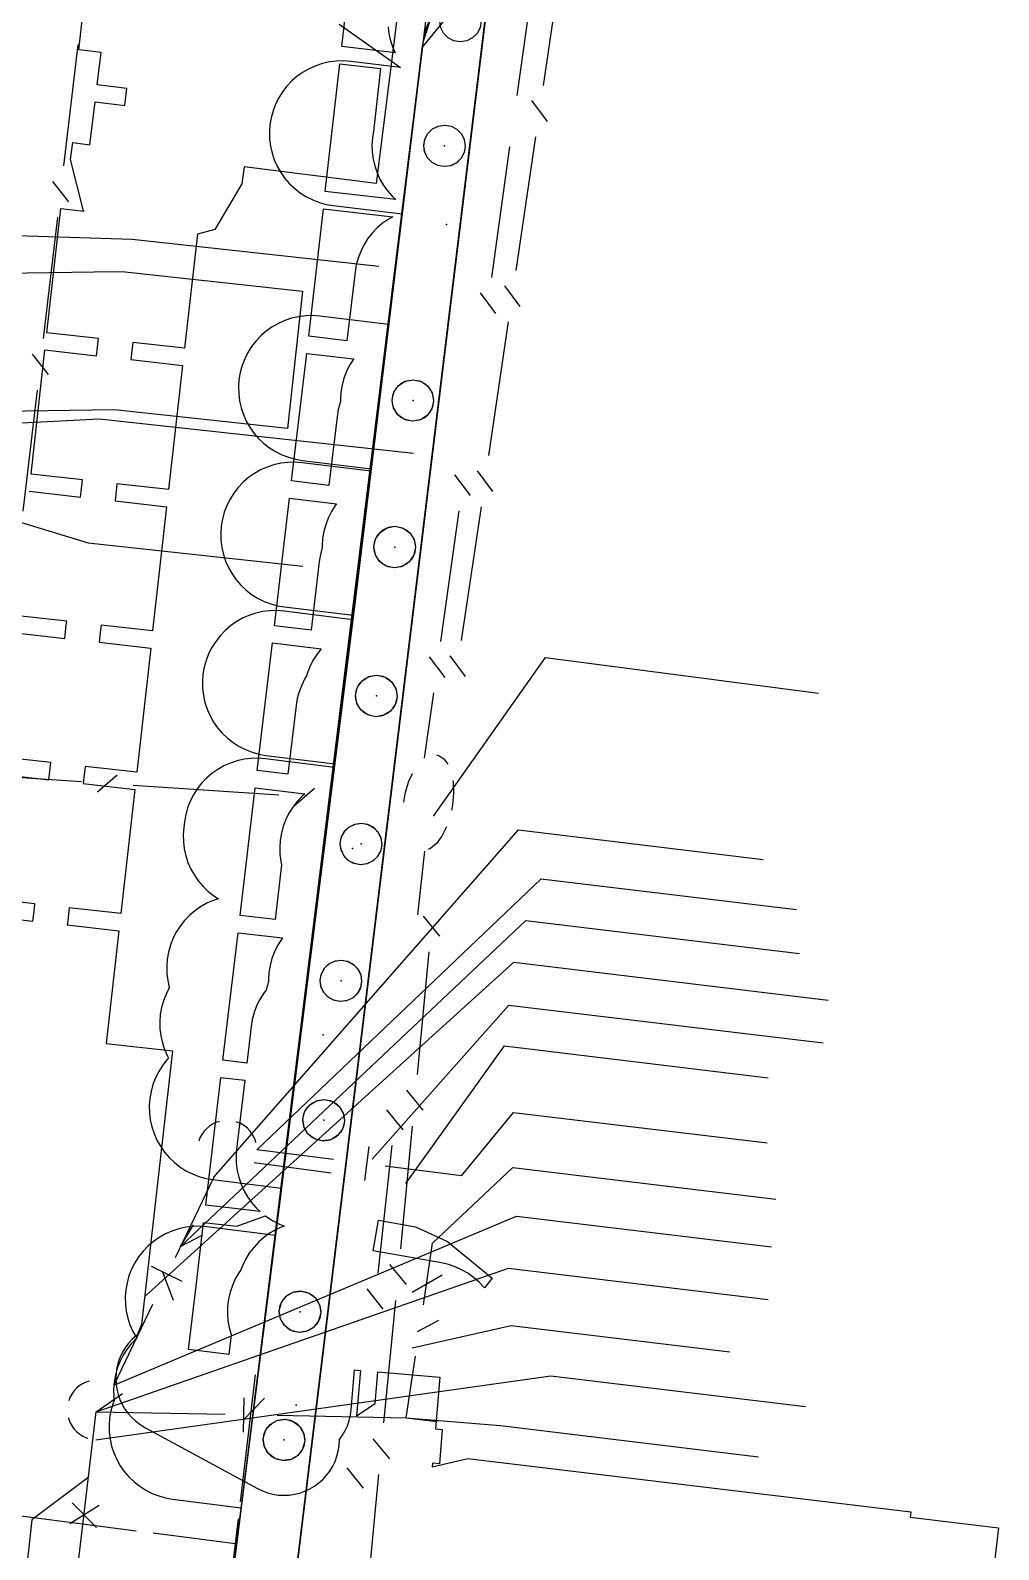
# Model space of a CAD drawing. Header units: metres. Extents: x 4550 to 4731, y 10605 to 11772.
# Drawn here: x 4682.77 to 4710.75, y 11572.27 to 11616.17 of the extents above; entities that cross this region are included whole.
import ezdxf

# ---------------------------------------------------------------- set-up
doc = ezdxf.new("R2010")
doc.units = ezdxf.units.M
for name, color, linetype in [('BOUNDARY', 7, 'Continuous'), ('CURB', 7, 'Continuous'), ('ELECTR_CABLE', 7, 'Continuous'), ('ELECTR_CABLE_COMM', 7, 'Continuous'), ('GAS', 7, 'Continuous'), ('GRASS', 7, 'Continuous'), ('GROUND', 7, 'Continuous'), ('LAMP', 7, 'Continuous'), ('ROAD', 7, 'Continuous'), ('SEWER', 7, 'Continuous'), ('TREE', 7, 'Continuous'), ('WATER_PIPELINE', 7, 'Continuous')]:
    doc.layers.add(name, color=color, linetype=linetype)

msp = doc.modelspace()

# ---------------------------------------------------------------- linework, layer by layer
at = {"layer": 'BOUNDARY'}
msp.add_lwpolyline([(4696.007, 11617.261), (4687.748, 11549.446)], dxfattribs=at)
at = {"layer": 'CURB'}
msp.add_lwpolyline([(4696.117, 11618.162), (4694.088, 11615.685), (4685.906, 11549.667)], dxfattribs=at)
at = {"layer": 'ELECTR_CABLE'}
for points in [[(4693.104, 11616.278), (4693.131, 11616.074), (4693.178, 11615.873), (4693.245, 11615.678), (4693.313, 11615.527), (4691.769, 11615.704), (4692.19, 11619.395)], [(4682.01, 11609.159), (4685.262, 11609.211), (4685.511, 11609.2), (4690.629, 11608.643), (4690.197, 11604.666), (4685.202, 11605.21), (4681.976, 11605.158)], [(4689.265, 11577.319), (4688.829, 11573.653)], [(4685.822, 11572.807), (4681.081, 11573.419)], [(4688.769, 11573.156), (4688.333, 11569.49)], [(4688.689, 11572.436), (4686.318, 11572.743)]]:
    msp.add_lwpolyline(points, dxfattribs=at)
for points in [[(4691.291, 11611.516), (4691.712, 11615.207), (4692.889, 11615.072), (4692.682, 11613.254), (4692.652, 11613.073), (4692.638, 11612.867), (4692.645, 11612.661), (4692.672, 11612.457), (4692.719, 11612.256), (4692.786, 11612.061), (4692.871, 11611.873), (4692.974, 11611.695), (4693.095, 11611.528), (4693.231, 11611.373), (4693.326, 11611.284)], [(4693.238, 11610.791), (4693.105, 11610.714), (4692.937, 11610.595), (4692.782, 11610.46), (4692.64, 11610.31), (4692.514, 11610.147), (4692.405, 11609.972), (4692.313, 11609.787), (4692.24, 11609.595), (4692.186, 11609.396), (4692.151, 11609.193), (4691.916, 11607.207), (4690.812, 11607.338), (4690.871, 11607.841), (4691.234, 11611.02)], [(4690.753, 11606.841), (4692.105, 11606.68), (4692.103, 11606.677), (4691.993, 11606.502), (4691.901, 11606.317), (4691.828, 11606.125), (4691.774, 11605.926), (4691.74, 11605.723), (4691.726, 11605.517), (4691.728, 11605.437), (4691.719, 11605.413), (4691.665, 11605.214), (4691.63, 11605.011), (4691.395, 11603.025), (4690.315, 11603.153)], [(4690.257, 11602.656), (4691.616, 11602.494), (4691.576, 11602.442), (4691.466, 11602.267), (4691.375, 11602.083), (4691.301, 11601.89), (4691.247, 11601.691), (4691.213, 11601.488), (4691.199, 11601.283), (4691.2, 11601.228), (4691.147, 11601.03), (4691.112, 11600.827), (4690.877, 11598.841), (4689.819, 11598.967)], [(4689.323, 11594.782), (4689.76, 11598.471), (4691.169, 11598.304), (4691.043, 11598.141), (4690.934, 11597.967), (4690.842, 11597.782), (4690.769, 11597.59), (4690.75, 11597.52), (4690.701, 11597.441), (4690.609, 11597.257), (4690.536, 11597.064), (4690.482, 11596.865), (4690.448, 11596.662), (4690.212, 11594.676)], [(4688.827, 11590.597), (4689.264, 11594.285), (4690.699, 11594.114), (4690.617, 11594.043), (4690.476, 11593.893), (4690.35, 11593.73), (4690.24, 11593.555), (4690.148, 11593.37), (4690.075, 11593.178), (4690.021, 11592.979), (4689.987, 11592.776), (4689.973, 11592.57), (4689.979, 11592.364), (4690.005, 11592.16), (4690.027, 11592.061), (4689.84, 11590.476)], [(4688.33, 11586.411), (4688.768, 11590.1), (4690.054, 11589.947), (4690.021, 11589.905), (4689.912, 11589.731), (4689.82, 11589.546), (4689.747, 11589.354), (4689.693, 11589.155), (4689.659, 11588.952), (4689.645, 11588.746), (4689.646, 11588.688), (4689.644, 11588.681), (4689.59, 11588.483), (4689.583, 11588.441), (4689.508, 11588.344), (4689.398, 11588.169), (4689.306, 11587.984), (4689.233, 11587.792), (4689.179, 11587.593), (4689.145, 11587.39), (4689.019, 11586.329)], [(4687.834, 11582.226), (4688.272, 11585.915), (4688.96, 11585.833), (4688.725, 11583.847), (4688.71, 11583.641), (4688.717, 11583.435), (4688.743, 11583.231), (4688.789, 11583.03), (4688.854, 11582.835), (4688.939, 11582.647), (4689.041, 11582.468), (4689.161, 11582.3), (4689.296, 11582.144), (4689.408, 11582.039)], [(4687.338, 11578.053), (4687.557, 11579.886), (4687.775, 11581.729), (4688.736, 11581.615), (4689.559, 11581.916), (4689.609, 11581.877), (4689.784, 11581.768), (4689.968, 11581.676), (4690.108, 11581.623), (4690.062, 11581.607), (4689.874, 11581.523), (4689.695, 11581.421), (4689.527, 11581.301), (4689.372, 11581.166), (4689.23, 11581.016), (4689.104, 11580.853), (4688.995, 11580.679), (4688.903, 11580.494), (4688.848, 11580.352), (4688.791, 11580.271), (4688.689, 11580.092), (4688.605, 11579.904), (4688.54, 11579.709), (4688.494, 11579.508), (4688.468, 11579.303), (4688.463, 11579.097), (4688.477, 11578.892), (4688.512, 11578.689), (4688.566, 11578.49), (4688.571, 11578.476), (4688.504, 11577.914)], [(4692.832, 11581.79), (4693.899, 11581.602), (4694.818, 11581.18), (4696.117, 11580.116), (4695.888, 11579.836), (4695.874, 11579.854), (4695.733, 11580.003), (4695.577, 11580.138), (4695.409, 11580.258), (4695.23, 11580.36), (4695.042, 11580.444), (4694.846, 11580.509), (4694.645, 11580.555), (4692.676, 11580.902)]]:
    msp.add_lwpolyline(points, close=True, dxfattribs=at)
at = {"layer": 'ELECTR_CABLE_COMM'}
for points in [[(4698.157, 11618.451), (4697.587, 11614.586)], [(4696.835, 11614.295), (4697.363, 11618.07)], [(4683.736, 11612.261), (4684.148, 11615.761)], [(4697.254, 11614.145), (4697.701, 11613.544)], [(4697.368, 11613.102), (4696.798, 11609.238)], [(4696.1, 11609.034), (4696.628, 11612.809)], [(4683.881, 11611.222), (4683.416, 11611.811)], [(4683.149, 11607.272), (4683.561, 11610.772)], [(4696.222, 11607.992), (4695.771, 11608.591)], [(4696.465, 11608.797), (4696.912, 11608.195)], [(4696.579, 11607.754), (4696.009, 11603.889)], [(4683.293, 11606.233), (4682.829, 11606.821)], [(4682.561, 11602.283), (4682.973, 11605.782)], [(4695.487, 11602.732), (4695.036, 11603.33)], [(4695.676, 11603.448), (4696.123, 11602.847)], [(4695.79, 11602.405), (4695.22, 11598.541)], [(4694.63, 11598.513), (4695.158, 11602.288)], [(4694.752, 11597.471), (4694.301, 11598.069)], [(4694.414, 11593.463), (4697.653, 11598.053), (4705.543, 11597.024)], [(4694.887, 11598.1), (4695.334, 11597.498)], [(4694.159, 11595.139), (4694.423, 11597.027)], [(4694.503, 11595.239), (4694.567, 11595.222), (4694.716, 11595.125), (4694.827, 11594.972)], [(4684.242, 11594.457), (4680.032, 11594.739)], [(4685.272, 11594.653), (4684.708, 11594.16)], [(4693.557, 11593.876), (4693.61, 11594.163), (4693.708, 11594.475), (4693.812, 11594.698)], [(4694.973, 11594.498), (4694.984, 11594.441), (4694.996, 11594.126), (4694.967, 11593.795), (4694.935, 11593.639)], [(4689.948, 11594.075), (4685.739, 11594.357)], [(4690.978, 11594.271), (4690.414, 11593.778)], [(4694.794, 11593.16), (4694.66, 11592.893), (4694.598, 11592.809), (4694.503, 11592.679), (4694.333, 11592.531), (4694.264, 11592.502)], [(4694.159, 11592.457), (4693.954, 11590.614)], [(4694.118, 11590.58), (4694.595, 11590.002)], [(4694.284, 11589.544), (4693.943, 11586.002)], [(4693.633, 11585.545), (4694.11, 11584.966)], [(4693.062, 11584.984), (4693.531, 11584.399)], [(4693.8, 11584.509), (4693.459, 11580.967)], [(4693.214, 11583.946), (4692.805, 11580.26)], [(4693.149, 11580.509), (4693.625, 11579.931)], [(4692.488, 11579.808), (4692.956, 11579.222)], [(4693.315, 11579.473), (4692.974, 11575.931)], [(4692.664, 11575.474), (4693.141, 11574.895)], [(4691.913, 11574.631), (4692.381, 11574.046)], [(4692.83, 11574.438), (4692.49, 11570.896)]]:
    msp.add_lwpolyline(points, dxfattribs=at)
at = {"layer": 'GAS'}
for points in [[(4693.749, 11619.645), (4692.761, 11611.75), (4688.946, 11612.227), (4688.876, 11611.736), (4688.097, 11610.419), (4687.592, 11610.289), (4687.22, 11606.991), (4685.73, 11607.159), (4685.674, 11606.662), (4687.164, 11606.494), (4686.76, 11602.906), (4685.269, 11603.074), (4685.214, 11602.577), (4686.704, 11602.409), (4686.3, 11598.821), (4684.809, 11598.989), (4684.785, 11598.77), (4684.753, 11598.492), (4686.244, 11598.325), (4685.84, 11594.737), (4684.349, 11594.905), (4684.293, 11594.408), (4685.784, 11594.24), (4685.38, 11590.652), (4683.889, 11590.82), (4683.847, 11590.447), (4683.833, 11590.323), (4685.324, 11590.155), (4684.957, 11586.898), (4686.874, 11586.682), (4685.983, 11578.775), (4685.853, 11578.471), (4685.829, 11578.453), (4685.712, 11578.349), (4685.606, 11578.233), (4685.511, 11578.107), (4685.43, 11577.973), (4685.362, 11577.832), (4685.308, 11577.684), (4685.269, 11577.532), (4685.245, 11577.377), (4685.236, 11577.22), (4685.243, 11577.063), (4685.265, 11576.908), (4685.302, 11576.755), (4685.354, 11576.607), (4685.421, 11576.465), (4685.5, 11576.33), (4685.593, 11576.203), (4685.698, 11576.086), (4685.814, 11575.98), (4685.939, 11575.886), (4686.073, 11575.804), (4689.335, 11574.034), (4689.477, 11573.966), (4689.624, 11573.912), (4689.776, 11573.873), (4689.931, 11573.849), (4690.088, 11573.841), (4690.245, 11573.847), (4690.401, 11573.869), (4690.553, 11573.907), (4690.701, 11573.959), (4690.844, 11574.025), (4690.979, 11574.105), (4691.105, 11574.197), (4691.222, 11574.302), (4691.329, 11574.418), (4691.423, 11574.543), (4691.505, 11574.678), (4691.573, 11574.819), (4691.626, 11574.967), (4691.665, 11575.119), (4691.689, 11575.274), (4691.698, 11575.431), (4691.697, 11575.45), (4691.787, 11575.575), (4691.866, 11575.71), (4691.931, 11575.853), (4691.982, 11576.002), (4692.018, 11576.155), (4692.039, 11576.31), (4692.136, 11577.464), (4692.307, 11577.45), (4692.196, 11576.138), (4692.728, 11576.498), (4692.805, 11577.408), (4694.598, 11577.257), (4694.472, 11575.762), (4694.672, 11575.745), (4694.588, 11574.749), (4694.388, 11574.765), (4694.38, 11574.667), (4695.41, 11574.904), (4708.213, 11573.359), (4708.195, 11573.205), (4710.749, 11572.897), (4710.462, 11570.519)], [(4682.729, 11602.857), (4684.22, 11602.689), (4684.276, 11603.186), (4682.785, 11603.354), (4683.189, 11606.941), (4684.68, 11606.774), (4684.736, 11607.27), (4683.245, 11607.438), (4683.649, 11611.026), (4684.321, 11610.95), (4684.307, 11610.959), (4683.926, 11612.441), (4683.997, 11612.936), (4684.483, 11612.867), (4684.639, 11614.107), (4685.494, 11614), (4685.55, 11614.497), (4684.701, 11614.603), (4684.817, 11615.534), (4684.165, 11615.608), (4684.57, 11619.195)], [(4682.269, 11598.772), (4683.76, 11598.604), (4683.803, 11598.993), (4683.816, 11599.101), (4682.325, 11599.269)], [(4681.809, 11594.688), (4683.3, 11594.52), (4683.356, 11595.017), (4681.865, 11595.185)], [(4681.349, 11590.603), (4682.84, 11590.435), (4682.872, 11590.72), (4682.895, 11590.932), (4681.405, 11591.1)]]:
    msp.add_lwpolyline(points, dxfattribs=at)
at = {"layer": 'GRASS'}
for points in [[(4685.906, 11549.667), (4687.748, 11549.446), (4696.117, 11618.162), (4695.395, 11617.808), (4694.802, 11617.285), (4694.365, 11616.625), (4694.114, 11615.861)], [(4696.007, 11617.261), (4694.3, 11617.392), (4692.121, 11599.445), (4689.875, 11581.5), (4688.198, 11568.221), (4685.89, 11549.669), (4687.748, 11549.446)], [(4695.797, 11616.441), (4695.765, 11616.253), (4695.68, 11616.089), (4695.548, 11615.958), (4695.378, 11615.873), (4695.191, 11615.844), (4695.008, 11615.875), (4694.843, 11615.96), (4694.709, 11616.095), (4694.624, 11616.265), (4694.597, 11616.448), (4694.626, 11616.631), (4694.713, 11616.8), (4694.849, 11616.933), (4695.015, 11617.016), (4695.198, 11617.045), (4695.386, 11617.014), (4695.554, 11616.926), (4695.684, 11616.794), (4695.768, 11616.628)], [(4695.335, 11612.83), (4695.303, 11612.642), (4695.216, 11612.478), (4695.083, 11612.349), (4694.913, 11612.264), (4694.725, 11612.237), (4694.543, 11612.269), (4694.378, 11612.355), (4694.245, 11612.491), (4694.161, 11612.661), (4694.135, 11612.845), (4694.166, 11613.028), (4694.254, 11613.196), (4694.39, 11613.328), (4694.557, 11613.41), (4694.74, 11613.437), (4694.928, 11613.405), (4695.096, 11613.317), (4695.225, 11613.184), (4695.307, 11613.017)], [(4695.335, 11612.833), (4695.304, 11612.646), (4695.218, 11612.481), (4695.087, 11612.351), (4694.917, 11612.265), (4694.729, 11612.237), (4694.546, 11612.268), (4694.381, 11612.353), (4694.247, 11612.488), (4694.163, 11612.657), (4694.135, 11612.841), (4694.165, 11613.024), (4694.252, 11613.193), (4694.387, 11613.326), (4694.553, 11613.409), (4694.737, 11613.437), (4694.924, 11613.407), (4695.093, 11613.319), (4695.223, 11613.187), (4695.306, 11613.021)], [(4694.422, 11605.467), (4694.37, 11605.234), (4694.238, 11605.046), (4694.045, 11604.921), (4693.811, 11604.878), (4693.578, 11604.93), (4693.39, 11605.062), (4693.265, 11605.255), (4693.222, 11605.49), (4693.274, 11605.722), (4693.406, 11605.91), (4693.599, 11606.035), (4693.833, 11606.078), (4694.066, 11606.027), (4694.254, 11605.894), (4694.379, 11605.701)], [(4694.422, 11605.475), (4694.391, 11605.287), (4694.305, 11605.123), (4694.173, 11604.992), (4694.004, 11604.907), (4693.816, 11604.878), (4693.633, 11604.909), (4693.468, 11604.994), (4693.334, 11605.129), (4693.249, 11605.299), (4693.222, 11605.482), (4693.252, 11605.665), (4693.339, 11605.834), (4693.474, 11605.967), (4693.64, 11606.05), (4693.824, 11606.078), (4694.011, 11606.048), (4694.18, 11605.96), (4694.31, 11605.828), (4694.393, 11605.662)], [(4693.895, 11601.228), (4693.842, 11600.995), (4693.709, 11600.808), (4693.515, 11600.684), (4693.28, 11600.643), (4693.048, 11600.696), (4692.86, 11600.829), (4692.737, 11601.023), (4692.695, 11601.258), (4692.748, 11601.49), (4692.882, 11601.678), (4693.076, 11601.801), (4693.31, 11601.843), (4693.543, 11601.79), (4693.73, 11601.656), (4693.854, 11601.462)], [(4693.895, 11601.239), (4693.864, 11601.052), (4693.778, 11600.887), (4693.647, 11600.756), (4693.477, 11600.671), (4693.289, 11600.643), (4693.106, 11600.673), (4692.941, 11600.758), (4692.808, 11600.893), (4692.723, 11601.063), (4692.695, 11601.247), (4692.725, 11601.43), (4692.812, 11601.599), (4692.947, 11601.732), (4693.113, 11601.815), (4693.297, 11601.843), (4693.484, 11601.812), (4693.653, 11601.725), (4693.783, 11601.592), (4693.866, 11601.427)], [(4693.366, 11596.922), (4693.311, 11596.69), (4693.177, 11596.504), (4692.982, 11596.381), (4692.747, 11596.341), (4692.515, 11596.396), (4692.329, 11596.53), (4692.206, 11596.725), (4692.166, 11596.96), (4692.221, 11597.192), (4692.355, 11597.378), (4692.55, 11597.501), (4692.785, 11597.541), (4693.017, 11597.486), (4693.203, 11597.352), (4693.326, 11597.157)], [(4693.366, 11596.937), (4693.335, 11596.75), (4693.249, 11596.585), (4693.117, 11596.455), (4692.948, 11596.369), (4692.76, 11596.341), (4692.577, 11596.371), (4692.412, 11596.456), (4692.278, 11596.591), (4692.194, 11596.761), (4692.166, 11596.945), (4692.196, 11597.128), (4692.283, 11597.297), (4692.418, 11597.43), (4692.584, 11597.513), (4692.768, 11597.541), (4692.955, 11597.51), (4693.124, 11597.423), (4693.254, 11597.291), (4693.337, 11597.125)], [(4692.921, 11592.64), (4692.884, 11592.454), (4692.794, 11592.292), (4692.658, 11592.166), (4692.486, 11592.086), (4692.297, 11592.064), (4692.115, 11592.1), (4691.953, 11592.19), (4691.823, 11592.329), (4691.744, 11592.501), (4691.722, 11592.686), (4691.758, 11592.868), (4691.85, 11593.034), (4691.989, 11593.163), (4692.158, 11593.24), (4692.342, 11593.263), (4692.529, 11593.226), (4692.694, 11593.134), (4692.82, 11592.997), (4692.898, 11592.829)], [(4692.922, 11592.659), (4692.891, 11592.472), (4692.805, 11592.307), (4692.673, 11592.177), (4692.504, 11592.091), (4692.316, 11592.063), (4692.133, 11592.094), (4691.968, 11592.179), (4691.834, 11592.313), (4691.749, 11592.483), (4691.722, 11592.667), (4691.752, 11592.85), (4691.839, 11593.019), (4691.974, 11593.152), (4692.14, 11593.235), (4692.323, 11593.263), (4692.511, 11593.233), (4692.679, 11593.145), (4692.809, 11593.013), (4692.893, 11592.847)], [(4692.341, 11588.703), (4692.31, 11588.516), (4692.225, 11588.351), (4692.093, 11588.22), (4691.923, 11588.135), (4691.735, 11588.107), (4691.552, 11588.137), (4691.387, 11588.222), (4691.254, 11588.357), (4691.169, 11588.527), (4691.141, 11588.711), (4691.171, 11588.894), (4691.258, 11589.063), (4691.394, 11589.196), (4691.56, 11589.279), (4691.743, 11589.307), (4691.93, 11589.276), (4692.099, 11589.189), (4692.229, 11589.056), (4692.313, 11588.891)], [(4692.341, 11588.68), (4692.303, 11588.494), (4692.211, 11588.333), (4692.074, 11588.208), (4691.902, 11588.129), (4691.713, 11588.107), (4691.531, 11588.145), (4691.369, 11588.236), (4691.241, 11588.376), (4691.163, 11588.549), (4691.142, 11588.733), (4691.179, 11588.915), (4691.272, 11589.081), (4691.412, 11589.209), (4691.581, 11589.285), (4691.766, 11589.306), (4691.952, 11589.269), (4692.117, 11589.175), (4692.242, 11589.038), (4692.319, 11588.869)], [(4691.843, 11584.675), (4691.812, 11584.488), (4691.727, 11584.323), (4691.595, 11584.193), (4691.425, 11584.107), (4691.238, 11584.079), (4691.055, 11584.109), (4690.89, 11584.194), (4690.756, 11584.329), (4690.671, 11584.499), (4690.644, 11584.683), (4690.673, 11584.866), (4690.76, 11585.035), (4690.896, 11585.168), (4691.062, 11585.251), (4691.245, 11585.279), (4691.432, 11585.248), (4691.601, 11585.161), (4691.731, 11585.029), (4691.815, 11584.863)], [(4691.843, 11584.649), (4691.784, 11584.418), (4691.646, 11584.234), (4691.449, 11584.115), (4691.213, 11584.08), (4690.982, 11584.139), (4690.798, 11584.277), (4690.68, 11584.473), (4690.644, 11584.709), (4690.703, 11584.94), (4690.841, 11585.124), (4691.038, 11585.243), (4691.274, 11585.278), (4691.505, 11585.219), (4691.689, 11585.081), (4691.807, 11584.884)], [(4691.159, 11579.141), (4691.128, 11578.954), (4691.042, 11578.789), (4690.91, 11578.659), (4690.741, 11578.573), (4690.553, 11578.545), (4690.37, 11578.576), (4690.205, 11578.661), (4690.071, 11578.796), (4689.986, 11578.965), (4689.959, 11579.149), (4689.989, 11579.332), (4690.076, 11579.501), (4690.211, 11579.634), (4690.377, 11579.717), (4690.561, 11579.745), (4690.748, 11579.715), (4690.917, 11579.627), (4691.047, 11579.495), (4691.13, 11579.329)], [(4691.158, 11579.111), (4691.098, 11578.881), (4690.959, 11578.698), (4690.761, 11578.58), (4690.525, 11578.546), (4690.295, 11578.606), (4690.111, 11578.746), (4689.994, 11578.943), (4689.96, 11579.179), (4690.02, 11579.41), (4690.159, 11579.593), (4690.357, 11579.71), (4690.593, 11579.744), (4690.823, 11579.684), (4691.007, 11579.545), (4691.124, 11579.347)], [(4690.698, 11575.437), (4690.667, 11575.25), (4690.581, 11575.085), (4690.45, 11574.955), (4690.28, 11574.869), (4690.092, 11574.841), (4689.909, 11574.871), (4689.744, 11574.956), (4689.61, 11575.091), (4689.526, 11575.261), (4689.498, 11575.445), (4689.528, 11575.628), (4689.615, 11575.797), (4689.75, 11575.93), (4689.916, 11576.013), (4690.1, 11576.041), (4690.287, 11576.01), (4690.456, 11575.923), (4690.586, 11575.791), (4690.669, 11575.625)], [(4690.697, 11575.403), (4690.635, 11575.173), (4690.495, 11574.991), (4690.296, 11574.874), (4690.06, 11574.842), (4689.83, 11574.904), (4689.648, 11575.044), (4689.532, 11575.243), (4689.499, 11575.479), (4689.561, 11575.709), (4689.701, 11575.891), (4689.9, 11576.007), (4690.136, 11576.04), (4690.366, 11575.978), (4690.548, 11575.838), (4690.665, 11575.639)]]:
    msp.add_lwpolyline(points, close=True, dxfattribs=at)
at = {"layer": 'GROUND'}
msp.add_lwpolyline([(4687.748, 11549.446), (4685.906, 11549.667), (4688.631, 11571.655), (4689.172, 11575.94), (4689.875, 11581.5), (4692.121, 11599.445), (4694.097, 11615.726), (4694.218, 11616.262), (4694.456, 11616.796), (4694.793, 11617.275), (4694.87, 11617.348), (4696.007, 11617.261)], close=True, dxfattribs=at)
at = {"layer": 'LAMP'}
msp.add_point((4694.796, 11610.563), dxfattribs=at)
at = {"layer": 'ROAD'}
msp.add_lwpolyline([(4691.695, 11616.35), (4693.462, 11615.105), (4692.028, 11615.279), (4691.823, 11615.294), (4691.617, 11615.288), (4691.412, 11615.263), (4691.211, 11615.217), (4691.016, 11615.152), (4690.827, 11615.068), (4690.648, 11614.966), (4690.48, 11614.847), (4690.324, 11614.713), (4690.182, 11614.563), (4690.056, 11614.4), (4689.946, 11614.226), (4689.854, 11614.042), (4689.78, 11613.849), (4689.725, 11613.651), (4689.69, 11613.448), (4689.676, 11613.242), (4689.681, 11613.036), (4689.707, 11612.831), (4689.752, 11612.63), (4689.817, 11612.435), (4689.901, 11612.247), (4690.003, 11612.068), (4690.122, 11611.899), (4690.257, 11611.743), (4690.406, 11611.602), (4690.569, 11611.475), (4690.743, 11611.365), (4690.928, 11611.273), (4691.12, 11611.199), (4691.319, 11611.145), (4691.522, 11611.11), (4693.507, 11610.869), (4693.12, 11607.677), (4691.134, 11607.918), (4690.929, 11607.933), (4690.723, 11607.927), (4690.518, 11607.901), (4690.317, 11607.856), (4690.122, 11607.791), (4689.933, 11607.707), (4689.754, 11607.605), (4689.586, 11607.486), (4689.43, 11607.351), (4689.288, 11607.202), (4689.162, 11607.039), (4689.052, 11606.865), (4688.96, 11606.68), (4688.886, 11606.488), (4688.831, 11606.289), (4688.796, 11606.086), (4688.782, 11605.881), (4688.787, 11605.675), (4688.813, 11605.47), (4688.858, 11605.269), (4688.923, 11605.074), (4689.007, 11604.885), (4689.109, 11604.706), (4689.228, 11604.538), (4689.363, 11604.382), (4689.512, 11604.24), (4689.675, 11604.114), (4689.85, 11604.004), (4690.034, 11603.912), (4690.226, 11603.838), (4690.425, 11603.783), (4690.628, 11603.748), (4692.613, 11603.507), (4692.605, 11603.44), (4690.62, 11603.681), (4690.414, 11603.696), (4690.208, 11603.691), (4690.004, 11603.665), (4689.803, 11603.619), (4689.607, 11603.554), (4689.419, 11603.471), (4689.24, 11603.369), (4689.072, 11603.25), (4688.916, 11603.115), (4688.774, 11602.965), (4688.648, 11602.802), (4688.538, 11602.628), (4688.445, 11602.444), (4688.371, 11602.252), (4688.317, 11602.053), (4688.282, 11601.85), (4688.267, 11601.644), (4688.273, 11601.438), (4688.298, 11601.234), (4688.344, 11601.033), (4688.409, 11600.837), (4688.493, 11600.649), (4688.595, 11600.47), (4688.714, 11600.301), (4688.849, 11600.146), (4688.998, 11600.004), (4689.161, 11599.877), (4689.335, 11599.767), (4689.519, 11599.675), (4689.712, 11599.601), (4689.91, 11599.547), (4690.114, 11599.512), (4692.098, 11599.271), (4692.082, 11599.143), (4690.098, 11599.391), (4689.892, 11599.406), (4689.686, 11599.402), (4689.482, 11599.377), (4689.28, 11599.332), (4689.085, 11599.268), (4688.896, 11599.185), (4688.717, 11599.083), (4688.548, 11598.965), (4688.392, 11598.831), (4688.249, 11598.682), (4688.122, 11598.519), (4688.012, 11598.345), (4687.919, 11598.162), (4687.844, 11597.969), (4687.789, 11597.771), (4687.753, 11597.568), (4687.738, 11597.362), (4687.742, 11597.156), (4687.767, 11596.952), (4687.812, 11596.751), (4687.876, 11596.555), (4687.96, 11596.366), (4688.061, 11596.187), (4688.179, 11596.018), (4688.313, 11595.862), (4688.462, 11595.719), (4688.625, 11595.592), (4688.799, 11595.482), (4688.983, 11595.389), (4689.175, 11595.314), (4689.373, 11595.259), (4689.576, 11595.223), (4691.561, 11594.975), (4691.548, 11594.877), (4689.564, 11595.125), (4689.358, 11595.141), (4689.152, 11595.136), (4688.948, 11595.111), (4688.747, 11595.066), (4688.551, 11595.002), (4688.362, 11594.919), (4688.183, 11594.818), (4688.014, 11594.699), (4687.858, 11594.565), (4687.715, 11594.416), (4687.588, 11594.254), (4687.478, 11594.08), (4687.385, 11593.896), (4687.31, 11593.704), (4687.255, 11593.505), (4687.219, 11593.302), (4687.213, 11593.22), (4687.199, 11593.138), (4687.183, 11592.933), (4687.188, 11592.727), (4687.213, 11592.522), (4687.258, 11592.321), (4687.322, 11592.125), (4687.405, 11591.937), (4687.506, 11591.757), (4687.625, 11591.589), (4687.759, 11591.432), (4687.908, 11591.29), (4688.07, 11591.163), (4688.2, 11591.081), (4688.054, 11591.033), (4687.866, 11590.95), (4687.686, 11590.848), (4687.517, 11590.73), (4687.361, 11590.596), (4687.219, 11590.447), (4687.092, 11590.284), (4686.981, 11590.111), (4686.888, 11589.927), (4686.814, 11589.735), (4686.758, 11589.536), (4686.723, 11589.333), (4686.707, 11589.127), (4686.712, 11588.921), (4686.737, 11588.717), (4686.781, 11588.516), (4686.783, 11588.512), (4686.781, 11588.509), (4686.688, 11588.325), (4686.613, 11588.133), (4686.558, 11587.935), (4686.522, 11587.732), (4686.507, 11587.526), (4686.511, 11587.32), (4686.536, 11587.116), (4686.581, 11586.914), (4686.645, 11586.719), (4686.728, 11586.53), (4686.762, 11586.471), (4686.715, 11586.421), (4686.588, 11586.259), (4686.477, 11586.085), (4686.384, 11585.901), (4686.31, 11585.709), (4686.254, 11585.51), (4686.219, 11585.307), (4686.203, 11585.102), (4686.208, 11584.896), (4686.233, 11584.691), (4686.278, 11584.49), (4686.342, 11584.294), (4686.425, 11584.106), (4686.526, 11583.926), (4686.645, 11583.758), (4686.779, 11583.601), (4686.928, 11583.459), (4687.09, 11583.332), (4687.264, 11583.221), (4687.448, 11583.128), (4687.64, 11583.054), (4687.839, 11582.998), (4688.042, 11582.963), (4690.026, 11582.714), (4689.874, 11581.5), (4689.855, 11581.348), (4687.871, 11581.599), (4687.665, 11581.615), (4687.459, 11581.61), (4687.255, 11581.586), (4687.054, 11581.541), (4686.858, 11581.477), (4686.669, 11581.394), (4686.489, 11581.293), (4686.321, 11581.175), (4686.164, 11581.041), (4686.022, 11580.892), (4685.894, 11580.73), (4685.784, 11580.556), (4685.69, 11580.372), (4685.616, 11580.18), (4685.56, 11579.982), (4685.524, 11579.779), (4685.509, 11579.573), (4685.513, 11579.367), (4685.538, 11579.163), (4685.582, 11578.961), (4685.646, 11578.766), (4685.729, 11578.577), (4685.83, 11578.397), (4685.841, 11578.382), (4685.827, 11578.37), (4685.684, 11578.222), (4685.557, 11578.059), (4685.446, 11577.886), (4685.353, 11577.702), (4685.278, 11577.51), (4685.223, 11577.311), (4685.187, 11577.108), (4685.171, 11576.903), (4685.176, 11576.697), (4685.189, 11576.584), (4685.148, 11576.478), (4685.093, 11576.28), (4685.057, 11576.077), (4685.041, 11575.871), (4685.046, 11575.665), (4685.07, 11575.461), (4685.115, 11575.26), (4685.179, 11575.064), (4685.262, 11574.875), (4685.363, 11574.695), (4685.481, 11574.527), (4685.615, 11574.37), (4685.764, 11574.228), (4685.926, 11574.1), (4686.1, 11573.99), (4686.284, 11573.896), (4686.476, 11573.822), (4686.674, 11573.766), (4686.877, 11573.73), (4688.862, 11573.48), (4688.631, 11571.655)], dxfattribs=at)
at = {"layer": 'SEWER'}
for points in [[(4677.842, 11610.393), (4685.708, 11610.14), (4692.838, 11609.364)], [(4677.066, 11603.609), (4684.434, 11601.368), (4690.64, 11600.692)], [(4688.073, 11583.037), (4696.878, 11593.072), (4703.944, 11592.219)], [(4689.316, 11583.828), (4697.532, 11591.659), (4704.905, 11590.769)], [(4687.107, 11581.032), (4697.084, 11590.453), (4704.998, 11589.498)], [(4686.076, 11579.582), (4696.74, 11589.247), (4705.823, 11588.151)], [(4692.648, 11583.553), (4696.591, 11588.009), (4705.679, 11586.912)], [(4693.62, 11582.855), (4696.473, 11586.827), (4704.086, 11585.909)], [(4695.227, 11583.071), (4696.734, 11584.907), (4704.063, 11584.023)], [(4688.226, 11584.643), (4688.129, 11584.611), (4688.031, 11584.564), (4687.94, 11584.505), (4687.857, 11584.435), (4687.784, 11584.355), (4687.721, 11584.267), (4687.669, 11584.171), (4687.632, 11584.076)], [(4689.286, 11584.038), (4689.273, 11584.085), (4689.232, 11584.185), (4689.179, 11584.28), (4689.115, 11584.367), (4689.04, 11584.446), (4688.955, 11584.514), (4688.863, 11584.571), (4688.765, 11584.617), (4688.719, 11584.631)], [(4692.43, 11582.941), (4692.556, 11583.924)], [(4691.528, 11583.545), (4689.316, 11583.828)], [(4688.073, 11583.037), (4686.95, 11580.707)], [(4691.462, 11583.148), (4689.239, 11583.45)], [(4695.227, 11583.071), (4693.016, 11583.354)], [(4694.392, 11581.123), (4696.714, 11583.312), (4704.306, 11582.396)], [(4685.177, 11577.025), (4696.816, 11581.908), (4704.183, 11581.019)], [(4687.107, 11581.032), (4687.479, 11581.658)], [(4687.107, 11581.032), (4687.753, 11581.367)], [(4694.124, 11579.345), (4694.392, 11581.123)], [(4684.666, 11576.253), (4696.585, 11580.406), (4704.092, 11579.5)], [(4687.157, 11580.021), (4686.265, 11580.451)], [(4686.583, 11580.297), (4686.897, 11579.48)], [(4693.801, 11579.711), (4694.665, 11580.216)], [(4686.3, 11579.356), (4685.177, 11577.025)], [(4693.803, 11578.102), (4696.663, 11578.752), (4702.984, 11577.989)], [(4693.959, 11578.579), (4694.569, 11578.901)], [(4693.632, 11576.083), (4693.9, 11577.861)], [(4684.467, 11577.142), (4684.37, 11577.11), (4684.272, 11577.063), (4684.181, 11577.004), (4684.098, 11576.934), (4684.025, 11576.854), (4683.962, 11576.766), (4683.91, 11576.67), (4683.874, 11576.575)], [(4684.663, 11575.448), (4697.805, 11577.295), (4705.172, 11576.406)], [(4684.666, 11576.253), (4685.434, 11576.785)], [(4688.937, 11576.656), (4688.918, 11575.666)], [(4688.925, 11576.019), (4689.537, 11576.645)], [(4683.819, 11569.08), (4684.666, 11576.253)], [(4683.864, 11576.082), (4683.876, 11576.035), (4683.917, 11575.935), (4683.97, 11575.84), (4684.035, 11575.753), (4684.11, 11575.675), (4684.194, 11575.606), (4684.286, 11575.549), (4684.385, 11575.504), (4684.431, 11575.489)], [(4684.666, 11576.253), (4688.399, 11576.182)], [(4689.899, 11576.154), (4693.632, 11576.083)], [(4693.632, 11576.083), (4694.52, 11575.97)], [(4693.632, 11576.083), (4696.349, 11575.857), (4703.814, 11574.957)], [(4684.426, 11574.341), (4682.807, 11573.135), (4682.105, 11566.739)], [(4683.909, 11573.028), (4684.756, 11573.56)], [(4683.977, 11573.624), (4684.682, 11572.914)]]:
    msp.add_lwpolyline(points, dxfattribs=at)
at = {"layer": 'TREE'}
for p in [(4694.738, 11612.834), (4693.825, 11605.476), (4693.298, 11601.24), (4692.766, 11596.941), (4692.073, 11592.529), (4692.322, 11592.663), (4691.744, 11588.704), (4691.23, 11587.143), (4691.244, 11584.679), (4690.562, 11579.142), (4690.445, 11576.445), (4690.098, 11575.441)]:
    msp.add_point(p, dxfattribs=at)
at = {"layer": 'WATER_PIPELINE'}
msp.add_lwpolyline([(4668.022, 11604.09), (4684.761, 11604.948), (4693.841, 11603.96)], dxfattribs=at)

doc.saveas('drawing.dxf')
